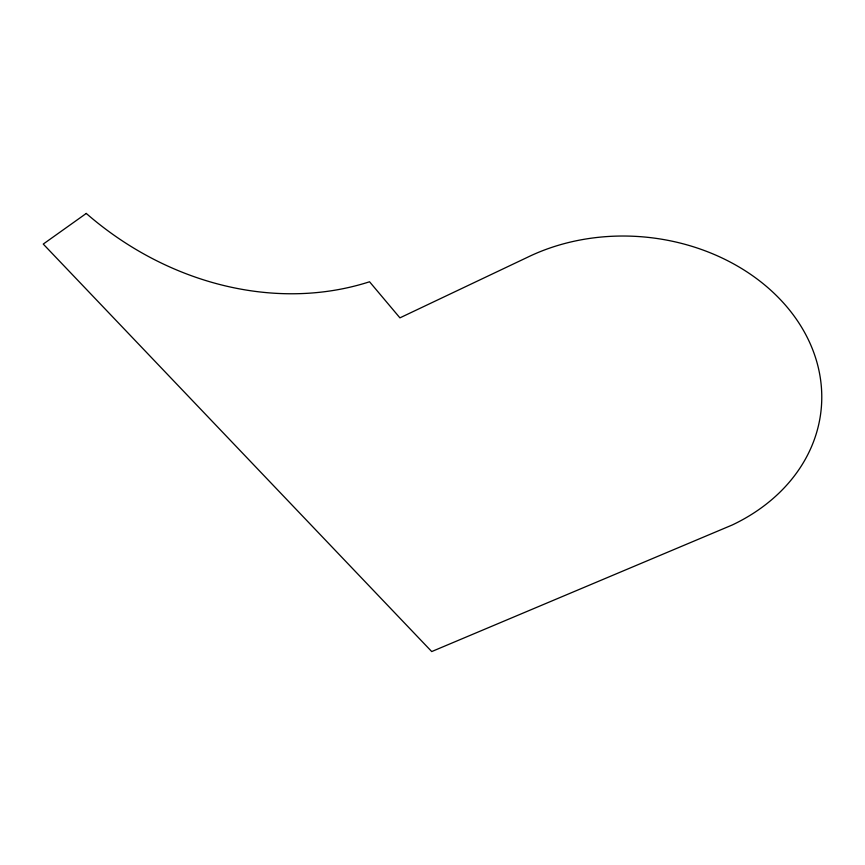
<?xml version="1.0" encoding="UTF-8"?>
<svg xmlns="http://www.w3.org/2000/svg" width="865" height="865" viewBox="0 0 865 865"><rect width="100%" height="100%" fill="white"/><g stroke="black" fill="none" stroke-linecap="round" stroke-linejoin="round"><path stroke-width="1.3" d="M86.262 213.439L43.25 244.071L431.721 651.561L732.298 524.968A191.251 154.273 5.5 0 0 791.908 313.087A191.251 154.273 5.5 0 0 527.239 257.413L399.922 317.855L369.55 281.774A295.343 253.445 43.7 0 1 86.262 213.439"/></g></svg>
